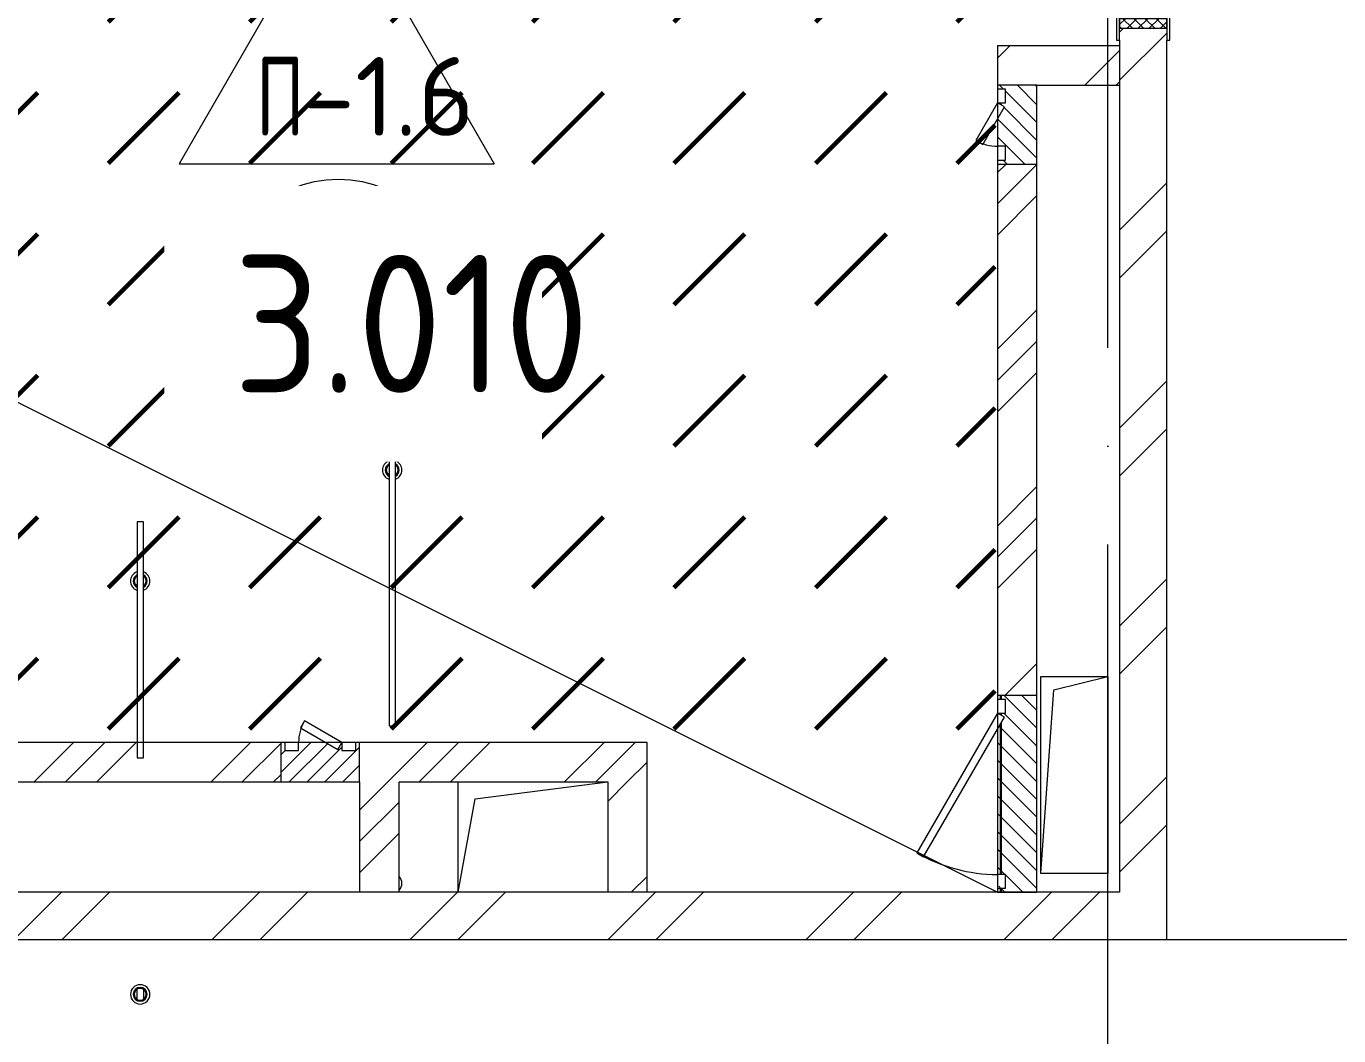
# Model space of a CAD drawing. Header units: millimetres. Extents: x -68946 to 288321, y -402657 to 324925.
# Drawn here: x 16315 to 19648, y -204811 to -202246 of the extents above; entities that cross this region are included whole.
import ezdxf

# ---------------------------------------------------------------- set-up
doc = ezdxf.new("R2010")
doc.units = ezdxf.units.MM
doc.linetypes.add('ADSK_Линия сетки', pattern=[2500, 2000, -250, 0, -250])
for name, color, linetype, lineweight in [('4.3.1) Обесп. пов.-ти ЧНП-8', 152, 'Continuous', 60), ('A-AREA-____-IDEN', 250, 'Continuous', 9), ('A-DETL-____-OTLN', 250, 'Continuous', 5), ('A-DETL-GENF-OTLN', 250, 'Continuous', 5), ('A-DOOR-____-MCUT', 250, 'Continuous', 5), ('A-DOOR-____-OTLN', 250, 'Continuous', 5), ('A-DOOR-FRAM-MCUT', 31, 'Continuous', 5), ('A-DOOR-FRAM-OTLN', 31, 'Continuous', 5), ('A-FLOR-____-IDEN', 11, 'Continuous', 9), ('A-FLOR-____-OTLN', 192, 'Continuous', 9), ('A-GENM-____-MCUT', 250, 'Continuous', 25), ('A-GENM-____-OTLN', 250, 'Continuous', 9), ('A-GLAZ-____-OTLN', 250, 'Continuous', 5), ('A-WALL-____-MCUT', 250, 'Continuous', 13), ('A-WALL-____-PATT', 250, 'Continuous', 13), ('S-GRID-____-OTLN', 250, 'Continuous', 9)]:
    doc.layers.add(name, color=color, linetype=linetype, lineweight=lineweight)
doc.styles.add('ISOCPEUR_1', font='isocpeur.ttf', dxfattribs={"width": 0.9, "height": 250})
doc.styles.add('ISOCPEUR_2', font='isocpeur.ttf', dxfattribs={"height": 160})
pattern_1 = [(45, (-3188.22, -259241.4), (-251.4472, 251.4472), []), (45, (-3188.22, -258860.4), (-251.4472, 251.4472), [])]
pattern_2 = [(45, (-3188.22, -259241.4), (-224.5064, 224.5064), []), (45, (-3108.85, -259241.4), (0, 449.0128), []), (45, (-3267.6, -259241.4), (0, 449.0128), [])]
pattern_3 = [(45, (125, 0), (-22.6274, 22.6274), [])]

# ---------------------------------------------------------------- blocks, each defined once
blk = doc.blocks.new('Дверь_СКБ_1Ст_Внутренняя - Д-3п_1100x2100h_С_У мужской_ С_У женский-41867783-АР1_Маркировочный план 3 этажа')
at = {"layer": 'A-DOOR-____-OTLN'}
h = blk.add_hatch(dxfattribs=at)
h.set_pattern_fill('FP_10', color=256, style=0, pattern_type=2)
h.set_pattern_definition([(135, (1751.41, 124.685), (-14.14214, -14.14214), []), (225, (1751.41, 124.685), (14.14214, -14.14214), [])])
h.paths.add_polyline_path([(562.5, -5.7), (562.5, 60), (537.5, 60), (537.5, -60), (562.5, -60)])
at = {"layer": 'A-DOOR-FRAM-OTLN'}
h = blk.add_hatch(dxfattribs=at)
h.set_pattern_fill('FP_11', color=256, style=0, pattern_type=2)
h.set_pattern_definition([(45, (-371.384, 124.685), (-14.1421, 14.1421), []), (135, (-371.384, 124.685), (-14.1421, -14.1421), [])])
h.paths.add_polyline_path([(-512.5, 60), (-537.5, 60), (-537.5, -60), (-512.5, -60), (-512.5, 49.3)])
at = {"layer": 'A-DOOR-____-MCUT'}
for p, q in [((-487.5, 1060), (-487.5, 60)), ((-447.5, 1060), (-487.5, 1060)), ((-447.5, 60), (-447.5, 1060)), ((-487.5, 60), (-447.5, 60))]:
    blk.add_line(p, q, dxfattribs=at)
at = {"layer": 'A-DOOR-____-OTLN'}
blk.add_arc((-487.5, 60), 1000, 360, 90, dxfattribs=at)
at = {"layer": 'A-DOOR-FRAM-MCUT'}
for p, q in [((-497.5, 68), (-567.5, 68)), ((-567.5, 68), (-567.5, 60)), ((-497.5, 60), (-497.5, 68)), ((592.5, 68), (522.5, 68)), ((522.5, 68), (522.5, 60)), ((592.5, 60), (592.5, 68)), ((-567.5, 60), (-497.5, 60)), ((-512.5, 60), (-537.5, 60)), ((-537.5, 60), (-537.5, -60)), ((-487.5, 60), (-512.5, 60)), ((-512.5, 60), (-512.5, -20)), ((-512.5, -60), (-512.5, 60)), ((-497.5, 60), (-512.5, 60)), ((-512.5, 60), (-512.5, 59)), ((-512.5, 59), (-497.5, 59)), ((-497.5, 59), (-497.5, 60)), ((-487.5, 20), (-487.5, 60)), ((512.5, 60), (512.5, 20)), ((537.5, 60), (512.5, 60)), ((537.5, 60), (522.5, 60)), ((522.5, 60), (522.5, 59)), ((522.5, 60), (592.5, 60)), ((522.5, 59), (537.5, 59)), ((537.5, -20), (537.5, 60)), ((562.5, 60), (537.5, 60)), ((537.5, 60), (537.5, -60)), ((537.5, 59), (537.5, 60)), ((562.5, -60), (562.5, 60)), ((-477.5, 20), (-487.5, 20)), ((-477.5, -20), (-477.5, 20)), ((512.5, 20), (502.5, 20)), ((502.5, 20), (502.5, -20)), ((-512.5, -20), (-477.5, -20)), ((-497.5, -20), (-512.5, -20)), ((-512.5, -20), (-512.5, -60)), ((-497.5, -60), (-497.5, -20)), ((502.5, -20), (537.5, -20)), ((537.5, -20), (522.5, -20)), ((522.5, -20), (522.5, -60)), ((537.5, -60), (537.5, -20)), ((-497.5, -60), (-567.5, -60)), ((-567.5, -60), (-567.5, -68)), ((-537.5, -60), (-512.5, -60)), ((-512.5, -60), (-497.5, -60)), ((-497.5, -68), (-497.5, -60)), ((522.5, -60), (537.5, -60)), ((592.5, -60), (522.5, -60)), ((522.5, -60), (522.5, -68)), ((537.5, -60), (562.5, -60)), ((592.5, -68), (592.5, -60)), ((-567.5, -68), (-497.5, -68)), ((522.5, -68), (592.5, -68))]:
    blk.add_line(p, q, dxfattribs=at)
blk = doc.blocks.new('131_Сантехническая перегородка - СП-1-43197784-АР1_Маркировочный план 3 этажа')
at = {"layer": 'A-GENM-____-MCUT', "lineweight": 5}
for p, q in [((800, 8), (0, 8)), ((0, 8), (0, -8)), ((800, -8), (800, 8)), ((0, -8), (800, -8))]:
    blk.add_line(p, q, dxfattribs=at)
at = {"layer": 'A-GENM-____-OTLN', "lineweight": 5, "flags": 128}
for points in [[(163.3, 8), (162.9, 8.5), (162.6, 9), (162.2, 9.5), (161.8, 9.9), (161.4, 10.4), (161, 10.8), (160.5, 11.2), (160.1, 11.6), (159.6, 12), (159.1, 12.3), (158.6, 12.7), (158.1, 13), (157.6, 13.3), (157.1, 13.6), (156.5, 13.8), (156, 14), (155.4, 14.3), (154.8, 14.4), (154.2, 14.6), (153.6, 14.7), (153.1, 14.9), (152.5, 14.9), (151.9, 15), (151.3, 15.1), (150.7, 15.1), (150.1, 15.1), (149.4, 15), (148.8, 15), (148.2, 14.9), (147.7, 14.8), (147.1, 14.7), (146.5, 14.5), (145.9, 14.4), (145.3, 14.2), (144.8, 13.9), (144.2, 13.7), (143.7, 13.4), (143.1, 13.2), (142.6, 12.9), (142.1, 12.5), (141.6, 12.2), (141.1, 11.8), (140.7, 11.4), (140.2, 11), (139.8, 10.6), (139.4, 10.2), (139, 9.7), (138.6, 9.3), (138.2, 8.8), (137.9, 8.3), (137.7, 8)], [(137.7, -8), (138, -8.5), (138.4, -9), (138.8, -9.5), (139.1, -9.9), (139.6, -10.4), (140, -10.8), (140.4, -11.2), (140.9, -11.6), (141.3, -12), (141.8, -12.3), (142.3, -12.7), (142.8, -13), (143.4, -13.3), (143.9, -13.6), (144.5, -13.8), (145, -14), (145.6, -14.3), (146.2, -14.4), (146.7, -14.6), (147.3, -14.7), (147.9, -14.9), (148.5, -14.9), (149.1, -15), (149.7, -15.1), (150.3, -15.1), (150.9, -15.1), (151.5, -15), (152.1, -15), (152.7, -14.9), (153.3, -14.8), (153.9, -14.7), (154.5, -14.5), (155.1, -14.4), (155.6, -14.2), (156.2, -13.9), (156.7, -13.7), (157.3, -13.4), (157.8, -13.2), (158.3, -12.9), (158.9, -12.5), (159.3, -12.2), (159.8, -11.8), (160.3, -11.4), (160.7, -11), (161.2, -10.6), (161.6, -10.2), (162, -9.7), (162.4, -9.3), (162.7, -8.8), (163.1, -8.3), (163.3, -8)]]:
    blk.add_lwpolyline(points, dxfattribs=at)
at = {"layer": 'A-GENM-____-OTLN', "lineweight": 5}
for centre, radius, start, end in [((150.5, 0), 24.6, 19.9113, 160.0887), ((150.5, 0), 17.6, 28.9731, 151.0269), ((150.5, 0), 15.1, 126.876, 146.2189), ((150.5, 0), 15.1, 33.7811, 101.1301), ((1200.5, 0), 24.6, 47.5237, 132.4763), ((150.5, 0), 24.6, 199.9113, 340.0887), ((150.5, 0), 17.6, 208.9731, 331.0269), ((150.5, 0), 15.1, 213.7811, 281.1301), ((150.5, 0), 15.1, 306.876, 326.2189)]:
    blk.add_arc(centre, radius, start, end, dxfattribs=at)
blk = doc.blocks.new('131_Сантехническая перегородка - СП-1 05-43197789-АР1_Маркировочный план 3 этажа')
at = {"layer": 'A-GENM-____-MCUT', "lineweight": 5}
for p, q in [((600, 8), (0, 8)), ((0, 8), (0, -8)), ((600, -8), (600, 8)), ((0, -8), (600, -8))]:
    blk.add_line(p, q, dxfattribs=at)
at = {"layer": 'A-GENM-____-OTLN', "lineweight": 5}
for p, q in [((1187.7, 8), (1191.5, 8)), ((1193.3, 8), (1195, 8)), ((1209.5, 8), (1213.3, 8)), ((1191.5, -8), (1187.7, -8)), ((1207.7, -8), (1206, -8)), ((1213.3, -8), (1209.5, -8))]:
    blk.add_line(p, q, dxfattribs=at)
at = {"layer": 'A-GENM-____-OTLN', "lineweight": 5, "flags": 128}
for points in [[(163.3, 8), (162.9, 8.5), (162.6, 9), (162.2, 9.5), (161.8, 9.9), (161.4, 10.4), (161, 10.8), (160.5, 11.2), (160.1, 11.6), (159.6, 12), (159.1, 12.3), (158.6, 12.7), (158.1, 13), (157.6, 13.3), (157.1, 13.6), (156.5, 13.8), (156, 14), (155.4, 14.3), (154.8, 14.4), (154.2, 14.6), (153.6, 14.7), (153.1, 14.9), (152.5, 14.9), (151.9, 15), (151.3, 15.1), (150.7, 15.1), (150.1, 15.1), (149.4, 15), (148.8, 15), (148.2, 14.9), (147.7, 14.8), (147.1, 14.7), (146.5, 14.5), (145.9, 14.4), (145.3, 14.2), (144.8, 13.9), (144.2, 13.7), (143.7, 13.4), (143.1, 13.2), (142.6, 12.9), (142.1, 12.5), (141.6, 12.2), (141.1, 11.8), (140.7, 11.4), (140.2, 11), (139.8, 10.6), (139.4, 10.2), (139, 9.7), (138.6, 9.3), (138.2, 8.8), (137.9, 8.3), (137.7, 8)], [(1213.3, 8), (1212.9, 8.5), (1212.6, 9), (1212.2, 9.5), (1211.8, 9.9), (1211.4, 10.4), (1211, 10.8), (1210.5, 11.2), (1210.1, 11.6), (1209.6, 12), (1209.1, 12.3), (1208.6, 12.7), (1208.1, 13), (1207.6, 13.3), (1207.1, 13.6), (1206.5, 13.8), (1206, 14), (1205.4, 14.3), (1204.8, 14.4), (1204.2, 14.6), (1203.6, 14.7), (1203.1, 14.9), (1202.5, 14.9), (1201.9, 15), (1201.3, 15.1), (1200.7, 15.1), (1200.1, 15.1), (1199.4, 15), (1198.8, 15), (1198.2, 14.9), (1197.7, 14.8), (1197.1, 14.7), (1196.5, 14.5), (1195.9, 14.4), (1195.3, 14.2), (1194.8, 13.9), (1194.2, 13.7), (1193.7, 13.4), (1193.1, 13.2), (1192.6, 12.9), (1192.1, 12.5), (1191.6, 12.2), (1191.1, 11.8), (1190.7, 11.4), (1190.2, 11), (1189.8, 10.6), (1189.4, 10.2), (1189, 9.7), (1188.6, 9.3), (1188.2, 8.8), (1187.9, 8.3), (1187.7, 8)], [(137.7, -8), (138, -8.5), (138.4, -9), (138.8, -9.5), (139.1, -9.9), (139.6, -10.4), (140, -10.8), (140.4, -11.2), (140.9, -11.6), (141.3, -12), (141.8, -12.3), (142.3, -12.7), (142.8, -13), (143.4, -13.3), (143.9, -13.6), (144.5, -13.8), (145, -14), (145.6, -14.3), (146.2, -14.4), (146.7, -14.6), (147.3, -14.7), (147.9, -14.9), (148.5, -14.9), (149.1, -15), (149.7, -15.1), (150.3, -15.1), (150.9, -15.1), (151.5, -15), (152.1, -15), (152.7, -14.9), (153.3, -14.8), (153.9, -14.7), (154.5, -14.5), (155.1, -14.4), (155.6, -14.2), (156.2, -13.9), (156.7, -13.7), (157.3, -13.4), (157.8, -13.2), (158.3, -12.9), (158.9, -12.5), (159.3, -12.2), (159.8, -11.8), (160.3, -11.4), (160.7, -11), (161.2, -10.6), (161.6, -10.2), (162, -9.7), (162.4, -9.3), (162.7, -8.8), (163.1, -8.3), (163.3, -8)], [(1187.7, -8), (1188, -8.5), (1188.4, -9), (1188.8, -9.5), (1189.1, -9.9), (1189.6, -10.4), (1190, -10.8), (1190.4, -11.2), (1190.9, -11.6), (1191.3, -12), (1191.8, -12.3), (1192.3, -12.7), (1192.8, -13), (1193.4, -13.3), (1193.9, -13.6), (1194.5, -13.8), (1195, -14), (1195.6, -14.3), (1196.2, -14.4), (1196.7, -14.6), (1197.3, -14.7), (1197.9, -14.9), (1198.5, -14.9), (1199.1, -15), (1199.7, -15.1), (1200.3, -15.1), (1200.9, -15.1), (1201.5, -15), (1202.1, -15), (1202.7, -14.9), (1203.3, -14.8), (1203.9, -14.7), (1204.5, -14.5), (1205.1, -14.4), (1205.6, -14.2), (1206.2, -13.9), (1206.7, -13.7), (1207.3, -13.4), (1207.8, -13.2), (1208.3, -12.9), (1208.9, -12.5), (1209.3, -12.2), (1209.8, -11.8), (1210.3, -11.4), (1210.7, -11), (1211.2, -10.6), (1211.6, -10.2), (1212, -9.7), (1212.4, -9.3), (1212.7, -8.8), (1213.1, -8.3), (1213.3, -8)]]:
    blk.add_lwpolyline(points, dxfattribs=at)
at = {"layer": 'A-GENM-____-OTLN', "lineweight": 5}
for centre, radius, start, end in [((150.5, 0), 24.6, 19.9113, 160.0887), ((150.5, 0), 17.6, 28.9731, 151.0269), ((150.5, 0), 15.1, 126.876, 146.2189), ((150.5, 0), 15.1, 33.7811, 101.1301), ((1200.5, 0), 24.6, 360, 180), ((1200.5, 0), 24.6, 180, 360), ((1200.5, 0), 17.6, 360, 180), ((1200.5, 0), 17.6, 180, 360), ((1200.5, 0), 15.1, 147.9392, 180), ((1200.5, 0), 15.1, 180, 212.0608), ((1200.5, 0), 15.1, 126.876, 146.2189), ((1200.5, 0), 15.1, 33.7811, 101.1301), ((1200.5, 0), 15.1, 0, 32.0608), ((1200.5, 0), 15.1, 327.9392, 0), ((1200.5, 0), 15.1, 353.1158, 360), ((150.5, 0), 24.6, 199.9113, 340.0887), ((150.5, 0), 17.6, 208.9731, 331.0269), ((150.5, 0), 15.1, 213.7811, 281.1301), ((150.5, 0), 15.1, 306.876, 326.2189), ((1200.5, 0), 15.1, 213.7811, 281.1301), ((1200.5, 0), 15.1, 306.876, 326.2189)]:
    blk.add_arc(centre, radius, start, end, dxfattribs=at)
for points in [[(1187.7, 8), (1187.8, 8), (1187.9, 8), (1188.3, 8), (1188.5, 8), (1188.8, 8), (1189, 8), (1189.4, 8), (1190, 8), (1190.6, 8), (1191.1, 8), (1191.5, 8), (1191.9, 8), (1192.5, 8), (1193.2, 8), (1193.9, 8), (1194.5, 8), (1194.8, 8), (1195, 8), (1195.2, 8), (1195.5, 8), (1196.1, 8), (1196.8, 8), (1197.6, 8), (1198.2, 8), (1198.6, 8), (1199.1, 8), (1199.6, 8), (1200.3, 8), (1201, 8), (1201.6, 8), (1202, 8), (1202.5, 8), (1203.1, 8), (1203.9, 8), (1204.7, 8), (1205.3, 8), (1205.6, 8), (1205.8, 8), (1206, 8), (1206.4, 8), (1206.9, 8), (1207.7, 8), (1208.5, 8), (1209, 8), (1209.3, 8), (1209.5, 8), (1209.9, 8), (1210.4, 8), (1211, 8), (1211.7, 8), (1212.1, 8), (1212.4, 8), (1212.7, 8), (1213.1, 8), (1213.2, 8), (1213.3, 8)], [(1213.3, -8), (1213.2, -8), (1213.1, -8), (1212.7, -8), (1212.4, -8), (1212.2, -8), (1211.9, -8), (1211.5, -8), (1211, -8), (1210.4, -8), (1209.8, -8), (1209.5, -8), (1209.1, -8), (1208.5, -8), (1207.8, -8), (1207, -8), (1206.5, -8), (1206.2, -8), (1206, -8), (1205.7, -8), (1205.4, -8), (1204.9, -8), (1204.1, -8), (1203.4, -8), (1202.8, -8), (1202.3, -8), (1201.9, -8), (1201.3, -8), (1200.6, -8), (1200, -8), (1199.4, -8), (1198.9, -8), (1198.5, -8), (1197.9, -8), (1197.1, -8), (1196.3, -8), (1195.7, -8), (1195.4, -8), (1195.2, -8), (1194.9, -8), (1194.6, -8), (1194.1, -8), (1193.3, -8), (1192.5, -8), (1192, -8), (1191.7, -8), (1191.4, -8), (1191.1, -8), (1190.6, -8), (1190, -8), (1189.3, -8), (1188.8, -8), (1188.5, -8), (1188.3, -8), (1187.9, -8), (1187.8, -8), (1187.7, -8)]]:
    blk.add_open_spline(points, degree=3, knots=[-1, -1, -1, -1, -0.944444, -0.916667, -0.902778, -0.888889, -0.875, -0.861111, -0.833333, -0.805556, -0.791667, -0.777778, -0.763889, -0.75, -0.722222, -0.694444, -0.680556, -0.673611, -0.666667, -0.659722, -0.652778, -0.638889, -0.611111, -0.583333, -0.569444, -0.555556, -0.541667, -0.527778, -0.5, -0.472222, -0.458333, -0.444444, -0.430556, -0.416667, -0.388889, -0.361111, -0.347222, -0.340278, -0.333333, -0.326389, -0.319444, -0.305556, -0.277778, -0.25, -0.236111, -0.229167, -0.222222, -0.208333, -0.194444, -0.166667, -0.138889, -0.111111, -0.097222, -0.083333, -0.055556, 0, 0, 0, 0], dxfattribs=at)
blk = doc.blocks.new('_Wn_-As_OpeningMEP_floor__Rectangular - _Wn_-As_OpeningMEP_floor__Rectangular-32466865-АР1_Маркировочный план 3 этажа')
at = {"layer": 'A-DETL-GENF-OTLN', "lineweight": 5}
for p, q in [((-146.9, 146.9), (190, 190)), ((-190, -90), (-146.9, 146.9))]:
    blk.add_line(p, q, dxfattribs=at)
blk = doc.blocks.new('_Wn_-As_OpeningMEP_floor__Rectangular - _Wn_-As_OpeningMEP_floor__Rectangular-32466849-АР1_Маркировочный план 3 этажа')
at = {"layer": 'A-DETL-GENF-OTLN', "lineweight": 5}
for p, q in [((-51.6, 266.6), (85, 300)), ((-85, -200), (-51.6, 266.6))]:
    blk.add_line(p, q, dxfattribs=at)
blk = doc.blocks.new('АР_Люк - ЛРС_ВК_500х400_наружный_NCS S 1000-N-V89-АР1_Маркировочный план 3 этажа')
at = {"layer": 'A-DOOR-____-OTLN'}
h = blk.add_hatch(dxfattribs=at)
h.set_pattern_fill('FP_54', color=256, style=0, pattern_type=2)
h.set_pattern_definition(pattern_3)
h.paths.add_polyline_path([(-125, 40), (-125, -50), (375, -50), (375, 50), (365, 50), (365, 30), (330, 30), (330, 50), (320, 32.7), (290, 50), (-80, 50), (-80, 30), (-115, 30), (-115, 43), (-90, 43), (-115, 48), (-115, 50), (-125, 50), (-125, 43)])
h.paths.add_polyline_path([(-90, 43), (-81.7, 41.3), (-81.7, 43)])
at = {"layer": 'A-DETL-GENF-OTLN', "lineweight": 5}
for p, q in [((375, 50), (-125, 50)), ((-125, 50), (-125, -50)), ((375, -50), (375, 50)), ((-125, -50), (375, -50))]:
    blk.add_line(p, q, dxfattribs=at)
at = {"layer": 'A-DOOR-____-MCUT', "lineweight": 5}
for p, q in [((-25.1, 255), (-35.1, 237.7)), ((-35.1, 237.7), (320, 32.7)), ((330, 50), (-25.1, 255)), ((-80, 50), (-115, 50)), ((-115, 50), (-115, 30)), ((-80, 30), (-80, 50)), ((320, 32.7), (330, 50)), ((365, 50), (330, 50)), ((330, 50), (330, 30)), ((365, 30), (365, 50)), ((-115, 30), (-80, 30)), ((330, 30), (365, 30))]:
    blk.add_line(p, q, dxfattribs=at)
blk.add_arc((330, 50), 410, 150, 180, dxfattribs=at)
at = {"layer": 'A-DOOR-____-OTLN'}
blk.add_line((330, 50), (-25.1, 255), dxfattribs=at)
blk = doc.blocks.new('ASML_АР_Отделка Люка - ВО Отделка люков_Грунтовка 0_Шпатлевка 0_Окраска 0_0-42722003-АР1_Маркировочный план 3 этажа')
at = {"layer": 'A-GENM-____-MCUT', "lineweight": 5}
for p, q in [((-240, 3), (-250, 3)), ((-250, 3), (-250, 0)), ((177.1, 3), (-205, 3)), ((205, 3), (201, 3)), ((250, 3), (240, 3)), ((250, 0), (250, 3)), ((-250, 0), (-240, 0)), ((-205, 0), (182.3, 0)), ((199.2, 0), (205, 0)), ((240, 0), (250, 0))]:
    blk.add_line(p, q, dxfattribs=at)
blk = doc.blocks.new('АР_Люк - ЛРС_ВК_200х200_внутренний_RAL 9006-42736552-АР1_Маркировочный план 3 этажа')
at = {"layer": 'A-DOOR-____-OTLN'}
h = blk.add_hatch(dxfattribs=at)
h.set_pattern_fill('FP_54', color=256, style=0, pattern_type=2)
h.set_pattern_definition(pattern_3)
h.paths.add_polyline_path([(225, -50), (225, 50), (215, 50), (215, 30), (180, 30), (180, 50), (170, 32.7), (140, 50), (70, 50), (70, 30), (35, 30), (35, 50), (25, 50), (25, -50)])
at = {"layer": 'A-DETL-GENF-OTLN', "lineweight": 5}
for p, q in [((225, 50), (25, 50)), ((25, 50), (25, -50)), ((225, -50), (225, 50)), ((25, -50), (225, -50))]:
    blk.add_line(p, q, dxfattribs=at)
at = {"layer": 'A-DOOR-____-MCUT', "lineweight": 5}
for p, q in [((84.7, 105), (74.7, 87.7)), ((180, 50), (84.7, 105)), ((74.7, 87.7), (170, 32.7)), ((70, 50), (35, 50)), ((35, 50), (35, 30)), ((70, 30), (70, 50)), ((170, 32.7), (180, 50)), ((215, 50), (180, 50)), ((180, 50), (180, 30)), ((215, 30), (215, 50)), ((35, 30), (70, 30)), ((180, 30), (215, 30))]:
    blk.add_line(p, q, dxfattribs=at)
blk.add_arc((180, 50), 110, 150, 180, dxfattribs=at)
at = {"layer": 'A-DOOR-____-OTLN'}
blk.add_line((180, 50), (84.7, 105), dxfattribs=at)
blk = doc.blocks.new('AAR_СКБ_Марка_Помещения_мал - Номер-28977439-АР1_Маркировочный план 3 этажа')
at = {"layer": 'A-AREA-____-IDEN'}
blk.add_circle((-0.028, 0), 3, dxfattribs=at)
blk = doc.blocks.new('AAR_СКБ_Марка_Перекрытия - Марка пола-17325028-АР1_Маркировочный план 3 этажа')
at = {"layer": 'A-FLOR-____-IDEN'}
for p, q in [((0, 6.932), (-4.002, 0)), ((0, 6.932), (4.002, 0)), ((-4.002, 0), (4.002, 0))]:
    blk.add_line(p, q, dxfattribs=at)

msp = doc.modelspace()

# ---------------------------------------------------------------- hatches: boundary and pattern name
at = {"layer": '4.3.1) Обесп. пов.-ти ЧНП-8'}
h = msp.add_hatch(dxfattribs=at)
h.set_pattern_fill('DASH', color=256, scale=80, angle=45)
h.paths.add_polyline_path([(13131.7763, -200883.6247), (18775.7763, -200883.6247), (18775.7763, -204066.3886), (13131.7763, -204066.3886)])
edge = h.paths.add_edge_path(flags=16)
edge.add_line((18657.3699, -202576.3717), (18657.57, -202573.8247))
edge.add_line((18657.57, -202573.8247), (18658.1672, -202571.3151))
edge.add_line((18658.1672, -202571.3151), (18659.8273, -202567.7402))
edge.add_line((18659.8273, -202567.7402), (18660.3289, -202566.996))
edge = h.paths.add_edge_path(flags=16)
edge.add_line((18693.5842, -202594.9912), (18686.0476, -202594.1096))
edge = h.paths.add_edge_path(flags=16)
edge.add_line((18665.324, -202590.124), (18665.61, -202590.2829))
edge = h.paths.add_edge_path(flags=16)
edge.add_line((18664.433, -202563.2009), (18663.8299, -202563.6159))
edge = h.paths.add_edge_path(flags=16)
edge.add_line((18683.6817, -202558.883), (18690.7079, -202558.1138))
edge = h.paths.add_edge_path(flags=16)
edge.add_line((18657.3699, -203276.3717), (18657.57, -203273.8247))
edge.add_line((18657.57, -203273.8247), (18658.1672, -203271.3151))
edge.add_line((18658.1672, -203271.3151), (18659.8273, -203267.7402))
edge.add_line((18659.8273, -203267.7402), (18660.3289, -203266.996))
edge = h.paths.add_edge_path(flags=16)
edge.add_line((18693.5842, -203294.9912), (18686.0476, -203294.1096))
edge = h.paths.add_edge_path(flags=16)
edge.add_line((18665.324, -203290.124), (18665.61, -203290.2829))
edge = h.paths.add_edge_path(flags=16)
edge.add_line((18664.433, -203263.2009), (18663.8299, -203263.6159))
edge = h.paths.add_edge_path(flags=16)
edge.add_line((18683.6817, -203258.883), (18690.7079, -203258.1138))
edge = h.paths.add_edge_path(flags=16)
edge.add_line((18657.3699, -203976.3717), (18657.57, -203973.8247))
edge.add_line((18657.57, -203973.8247), (18658.1672, -203971.3151))
edge.add_line((18658.1672, -203971.3151), (18659.8273, -203967.7402))
edge.add_line((18659.8273, -203967.7402), (18660.3289, -203966.996))
edge = h.paths.add_edge_path(flags=16)
edge.add_line((18693.5842, -203994.9912), (18686.0476, -203994.1096))
edge = h.paths.add_edge_path(flags=16)
edge.add_line((18665.324, -203990.124), (18665.61, -203990.2829))
edge = h.paths.add_edge_path(flags=16)
edge.add_line((18664.433, -203963.2009), (18663.8299, -203963.6159))
edge = h.paths.add_edge_path(flags=16)
edge.add_line((18683.6817, -203958.883), (18690.7079, -203958.1138))
at = {"layer": 'A-WALL-____-PATT', "lineweight": 15, "true_color": 0x000000}
h = msp.add_hatch(dxfattribs=at)
h.set_pattern_fill('FP_2', color=18, style=0, pattern_type=2)
h.set_pattern_definition(pattern_1)
h.paths.add_polyline_path([(19091.7763, -204566.3886), (19211.7763, -204566.3886), (19211.7763, -202251.3892), (19091.7763, -202251.3892), (19091.7763, -204455.6051)])
h.paths.add_polyline_path([(19202.3199, -201151.3892), (19211.7763, -201151.3892), (19211.7763, -200866.3892), (19091.7763, -200866.5676), (19091.7763, -201151.3892), (19180.8429, -201151.3892)])
h = msp.add_hatch(dxfattribs=at)
h.set_pattern_fill('FP_9', color=18, style=0, pattern_type=2)
h.set_pattern_definition(pattern_2)
h.paths.add_polyline_path([(18891.7544, -202396.3886), (19091.7763, -202396.3886), (19091.7763, -202296.3886), (18781.7763, -202296.3886), (18781.7763, -202396.3886), (18881.7763, -202396.3886)])
h = msp.add_hatch(dxfattribs=at)
h.set_pattern_fill('FP_9', color=18, style=0, pattern_type=2)
h.set_pattern_definition(pattern_2)
h.paths.add_polyline_path([(18788.7763, -203946.3886), (18881.7763, -203946.3886), (18881.7763, -202596.3886), (18781.7763, -202596.3886), (18781.7763, -203946.3886)])
h = msp.add_hatch(dxfattribs=at)
h.set_pattern_fill('FP_9', color=18, style=0, pattern_type=2)
h.set_pattern_definition(pattern_2)
h.paths.add_polyline_path([(17739.0446, -204166.3886), (17891.7763, -204166.3886), (17891.7763, -204066.3886), (17161.7763, -204066.3886), (17162.3253, -204166.3886), (17411.7763, -204166.3886)])
h.paths.add_polyline_path([(13051.8127, -204166.3886), (14761.776, -204166.3886), (14761.776, -204066.3886), (12731.8153, -204066.3886), (12731.8153, -204166.3886), (13031.7763, -204166.3886)])
h.paths.add_polyline_path([(16961.7763, -204166.3886), (16961.7763, -204066.3886), (15261.7763, -204066.3886), (15261.7763, -204166.3886), (16008.8867, -204166.3886)])
h = msp.add_hatch(dxfattribs=at)
h.set_pattern_fill('FP_9', color=18, style=0, pattern_type=2)
h.set_pattern_definition(pattern_2)
h.paths.add_polyline_path([(17161.7763, -204446.3886), (17261.7763, -204446.3886), (17261.7763, -204166.3886), (17161.7763, -204166.3886), (17161.7763, -204442.9001)])
h = msp.add_hatch(dxfattribs=at)
h.set_pattern_fill('FP_9', color=18, style=0, pattern_type=2)
h.set_pattern_definition(pattern_2)
h.paths.add_polyline_path([(17891.7763, -204446.3886), (17891.7763, -204166.3886), (17791.7763, -204166.3886), (17791.7763, -204446.3886)])
h = msp.add_hatch(dxfattribs=at)
h.set_pattern_fill('FP_2', color=18, style=0, pattern_type=2)
h.set_pattern_definition(pattern_1)
h.paths.add_polyline_path([(10621.0595, -204566.3886), (11521.7763, -204566.3886), (11521.7763, -204446.3886), (10611.8141, -204446.3886), (10611.8141, -204566.3886)])
h.paths.add_polyline_path([(19091.7763, -204566.3886), (19091.7763, -204446.3886), (14761.7544, -204446.3886), (14761.7544, -204566.3886), (19085.1811, -204566.3886)])
h.paths.add_polyline_path([(12601.7763, -204566.3886), (14361.7544, -204566.3886), (14361.7544, -204446.3886), (12571.7763, -204446.4477), (12571.7763, -204566.3886)])

# ---------------------------------------------------------------- linework, layer by layer
at = {"layer": 'A-DETL-____-OTLN', "color": 18, "lineweight": 9, "true_color": 0x000000}
msp.add_line((14937.8153, -202524.1282), (18781.7763, -204446.3886), dxfattribs=at)
at = {"layer": 'A-FLOR-____-OTLN', "color": 18, "lineweight": 5, "true_color": 0x000000}
for p, q in [((18891.7544, -204398.6608), (18891.7544, -203898.6608)), ((18891.7544, -203898.6608), (19061.7544, -203898.6608)), ((19061.7544, -203898.6608), (19061.7544, -204398.6608)), ((17411.7763, -204446.3886), (17411.7763, -204166.3886)), ((19061.7544, -204398.6608), (18891.7544, -204398.6608))]:
    msp.add_line(p, q, dxfattribs=at)
at = {"layer": 'A-WALL-____-MCUT', "color": 18, "lineweight": 15, "true_color": 0x000000}
for p, q in [((19091.7763, -202281.3892), (19091.7763, -204446.3886)), ((19211.7763, -204566.3886), (19211.7763, -202281.3892)), ((19091.7763, -202296.3886), (18781.7763, -202296.3886)), ((18781.7763, -202296.3886), (18781.7763, -202406.3886)), ((18881.7763, -204446.3886), (18881.7763, -202396.3886)), ((18881.7763, -202396.3886), (19091.7763, -202396.3886)), ((18781.7763, -202481.3886), (18781.7763, -202551.3886)), ((18781.7763, -202586.3886), (18781.7763, -203956.3886)), ((18781.7763, -204031.3886), (18781.7763, -204401.3886)), ((16971.7763, -204066.3886), (15251.7763, -204066.3886)), ((17076.7763, -204066.3886), (17006.7763, -204066.3886)), ((17161.7763, -204066.3886), (17151.7763, -204066.3886)), ((17891.7763, -204066.3886), (17162.3253, -204066.3886)), ((17891.7763, -204446.3886), (17891.7763, -204066.3886)), ((12731.8153, -204166.3886), (17161.7763, -204166.3886)), ((17161.7763, -204166.3886), (17161.7763, -204446.3886)), ((17261.7763, -204166.3886), (17791.7763, -204166.3886)), ((17261.7763, -204446.3886), (17261.7763, -204166.3886)), ((17791.7763, -204166.3886), (17791.7763, -204446.3886)), ((18788.7763, -204446.3886), (14761.7544, -204446.3886)), ((18781.7763, -204436.3886), (18781.7763, -204446.3886)), ((19091.7763, -204446.3886), (18791.7763, -204446.3886)), ((14761.7544, -204566.3886), (19211.7763, -204566.3886))]:
    msp.add_line(p, q, dxfattribs=at)
at = {"layer": 'S-GRID-____-OTLN', "color": 18, "linetype": 'ADSK_Линия сетки', "true_color": 0x000000}
for p, q in [((19061.7763, -220563.733), (19061.7763, -199653.1503)), ((-6757.7749, -204566.3886), (70471.963, -204566.3886))]:
    msp.add_line(p, q, dxfattribs=at)

# ---------------------------------------------------------------- block references
at = {"layer": 'A-AREA-____-IDEN', "color": 18, "true_color": 0x000000, "xscale": 99.99999999999993, "yscale": 99.99999999999993, "zscale": 99.99999999999993}
msp.add_blockref('AAR_СКБ_Марка_Помещения_мал - Номер-28977439-АР1_Маркировочный план 3 этажа', (17110.4735, -202934.7916), dxfattribs=at)
at = {"layer": 'A-DOOR-____-OTLN', "color": 18, "true_color": 0x000000}
for name, p, rotation in [('Дверь_СКБ_1Ст_Внутренняя - Д-3п_1100x2100h_С_У мужской_ С_У женский-41867783-АР1_Маркировочный план 3 этажа', (19151.7763, -201688.8892), 269.9999999999998), ('АР_Люк - ЛРС_ВК_200х200_внутренний_RAL 9006-42736552-АР1_Маркировочный план 3 этажа', (18831.7763, -202621.3886), 90), ('АР_Люк - ЛРС_ВК_500х400_наружный_NCS S 1000-N-V89-АР1_Маркировочный план 3 этажа', (18831.7763, -204321.3886), 90)]:
    msp.add_blockref(name, p, dxfattribs=dict(at, rotation=rotation))
msp.add_blockref('АР_Люк - ЛРС_ВК_200х200_внутренний_RAL 9006-42736552-АР1_Маркировочный план 3 этажа', (16936.7763, -204116.3886), dxfattribs=at)
at = {"layer": 'A-FLOR-____-IDEN', "color": 18, "true_color": 0x000000, "xscale": 99.99999999999993, "yscale": 99.99999999999993, "zscale": 99.99999999999993}
msp.add_blockref('AAR_СКБ_Марка_Перекрытия - Марка пола-17325028-АР1_Маркировочный план 3 этажа', (17103.3026, -202596.0927), dxfattribs=at)
at = {"layer": 'A-GENM-____-OTLN', "color": 18, "lineweight": 5, "true_color": 0x000000}
for name, p, rotation in [('131_Сантехническая перегородка - СП-1-43197784-АР1_Маркировочный план 3 этажа', (17244.4507, -203223.3892), 269.9999999999998), ('131_Сантехническая перегородка - СП-1 05-43197789-АР1_Маркировочный план 3 этажа', (16604.4507, -203505.388), 269.9999999999998), ('ASML_АР_Отделка Люка - ВО Отделка люков_Грунтовка 0_Шпатлевка 0_Окраска 0_0-42722003-АР1_Маркировочный план 3 этажа', (18791.7763, -204196.3886), 90)]:
    msp.add_blockref(name, p, dxfattribs=dict(at, rotation=rotation))
at = {"layer": 'A-GLAZ-____-OTLN', "color": 18, "true_color": 0x000000}
for name, p in [('_Wn_-As_OpeningMEP_floor__Rectangular - _Wn_-As_OpeningMEP_floor__Rectangular-32466849-АР1_Маркировочный план 3 этажа', (18976.7544, -204198.6608)), ('_Wn_-As_OpeningMEP_floor__Rectangular - _Wn_-As_OpeningMEP_floor__Rectangular-32466865-АР1_Маркировочный план 3 этажа', (17601.7763, -204356.3886))]:
    msp.add_blockref(name, p, dxfattribs=at)

# ---------------------------------------------------------------- texts
at = {"layer": 'A-FLOR-____-IDEN', "color": 18, "true_color": 0x000000, "char_height": 200, "attachment_point": 1, "style": 'ISOCPEUR_2'}
for s, insert, width in [('\\fISOCPEUR|b0|i0|c204|p34|;\\W.7;П', (16898.0677, -202324.7069), 140.295312), ('-1.6', (17013.8229, -202324.7069), 381.60325)]:
    msp.add_mtext(s, dxfattribs=dict(at, insert=insert, width=width))

# ---------------------------------------------------------------- next in the draw order: texts
at = {"layer": 'A-AREA-____-IDEN', "color": 18, "true_color": 0x000000, "insert": (16840.9731, -202827.3061), "char_height": 350, "width": 609.2825, "attachment_point": 1, "style": 'ISOCPEUR_1', "bg_fill": 3, "box_fill_scale": 1.5, "bg_fill_color": 256, "bg_fill_transparency": 0}
msp.add_mtext('3.010', dxfattribs=at)

doc.saveas('drawing.dxf')
